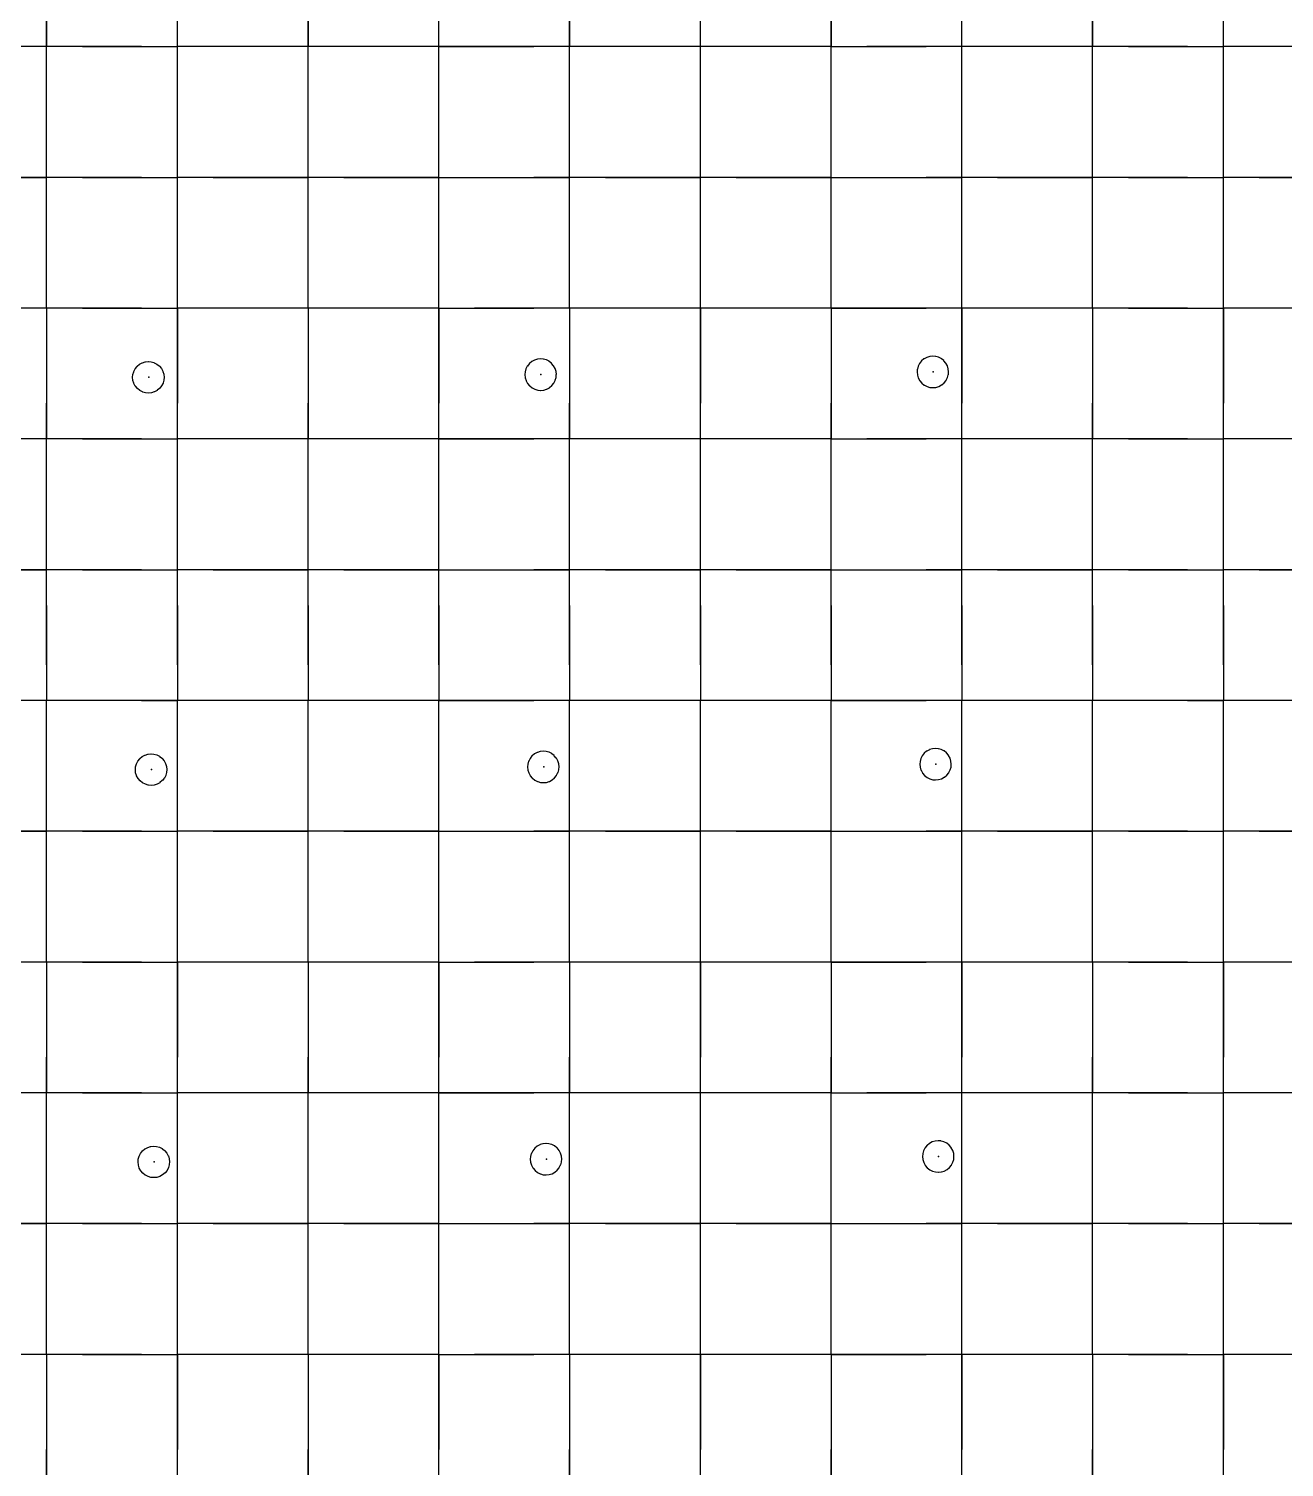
# Model space of a CAD drawing. Header units: metres. Extents: x 0 to 438, y -24 to 612.
# Drawn here: x 88.8 to 175.2, y 91.2 to 190.2 of the extents above; entities that cross this region are included whole.
import ezdxf

# ---------------------------------------------------------------- set-up
doc = ezdxf.new("R2010")
doc.units = ezdxf.units.M
doc.layers.add('LAYER_01_CUT', color=7, linetype='Continuous')
doc.layers.add('LAYER_04_GRID', color=7, linetype='Continuous')

msp = doc.modelspace()

# ---------------------------------------------------------------- linework, layer by layer
at = {"layer": 'LAYER_01_CUT'}
for points in [[(101.462, 189), (99, 189), (99, 195.538), (99, 198), (99, 204.538)], [(119.462, 189), (117, 189), (117, 195.538), (117, 198), (117, 204.538)], [(137.462, 189), (135, 189), (135, 195.538), (135, 198), (135, 204.538)], [(155.462, 189), (153, 189), (153, 195.538), (153, 198), (153, 204.538)], [(173.462, 189), (171, 189), (171, 195.538), (171, 198), (171, 204.538)], [(90, 195.538), (90, 189), (90, 191.462)], [(108, 195.538), (108, 189), (108, 191.462)], [(126, 195.538), (126, 189), (126, 191.462)], [(144, 195.538), (144, 189), (144, 191.462)], [(162, 195.538), (162, 189), (162, 191.462)], [(99, 189), (99, 191.462)], [(117, 189), (117, 191.462)], [(135, 189), (135, 191.462)], [(153, 189), (153, 191.462)], [(171, 189), (171, 191.462)], [(90, 189), (83.462, 189)], [(90, 189), (87.538, 189)], [(92.462, 189), (90, 189)], [(96.538, 189), (90, 189)], [(90, 186.538), (90, 189)], [(90, 182.462), (90, 189)], [(92.462, 189), (99, 189)], [(96.538, 189), (99, 189)], [(105.538, 189), (99, 189)], [(99, 186.538), (99, 189)], [(99, 182.462), (99, 189)], [(108, 189), (101.462, 189)], [(108, 189), (105.538, 189)], [(110.462, 189), (108, 189)], [(114.538, 189), (108, 189)], [(108, 186.538), (108, 189)], [(108, 182.462), (108, 189)], [(117, 189), (110.462, 189)], [(117, 189), (114.538, 189)], [(117, 186.538), (117, 189)], [(117, 182.462), (117, 189)], [(117, 189), (123.538, 189)], [(126, 189), (119.462, 189)], [(126, 189), (123.538, 189)], [(128.462, 189), (126, 189)], [(132.538, 189), (126, 189)], [(126, 186.538), (126, 189)], [(126, 182.462), (126, 189)], [(135, 189), (128.462, 189)], [(135, 189), (132.538, 189)], [(141.538, 189), (135, 189)], [(135, 186.538), (135, 189)], [(135, 182.462), (135, 189)], [(144, 189), (137.462, 189)], [(144, 189), (141.538, 189)], [(144, 186.538), (144, 189)], [(144, 182.462), (144, 189)], [(144, 189), (146.462, 189)], [(144, 189), (150.538, 189)], [(153, 189), (146.462, 189)], [(153, 189), (150.538, 189)], [(159.538, 189), (153, 189)], [(153, 186.538), (153, 189)], [(153, 182.462), (153, 189)], [(162, 189), (155.462, 189)], [(162, 189), (159.538, 189)], [(164.462, 189), (162, 189)], [(168.538, 189), (162, 189)], [(162, 186.538), (162, 189)], [(162, 182.462), (162, 189)], [(164.462, 189), (171, 189)], [(168.538, 189), (171, 189)], [(177.538, 189), (171, 189)], [(171, 186.538), (171, 189)], [(171, 182.462), (171, 189)], [(180, 189), (173.462, 189)], [(83.462, 180), (90, 180), (90, 186.538)], [(92.462, 180), (99, 180), (99, 186.538)], [(101.462, 180), (108, 180), (108, 186.538)], [(110.462, 180), (117, 180), (117, 186.538)], [(119.462, 180), (126, 180), (126, 186.538)], [(128.462, 180), (135, 180), (135, 186.538)], [(137.462, 180), (144, 180), (144, 186.538)], [(146.462, 180), (153, 180), (153, 186.538)], [(155.462, 180), (162, 180), (162, 186.538)], [(164.462, 180), (171, 180), (171, 186.538)], [(173.462, 180), (180, 180), (180, 186.538)], [(90, 180), (90, 182.462)], [(99, 180), (99, 182.462)], [(108, 180), (108, 182.462)], [(117, 180), (117, 182.462)], [(126, 180), (126, 182.462)], [(135, 180), (135, 182.462)], [(144, 180), (144, 182.462)], [(153, 180), (153, 182.462)], [(162, 180), (162, 182.462)], [(171, 180), (171, 182.462)], [(90, 180), (87.538, 180)], [(92.462, 180), (90, 180)], [(96.538, 180), (90, 180)], [(90, 177.538), (90, 180)], [(90, 173.462), (90, 180)], [(96.538, 180), (99, 180)], [(101.462, 180), (99, 180)], [(105.538, 180), (99, 180)], [(99, 177.538), (99, 180)], [(99, 173.462), (99, 180)], [(108, 180), (105.538, 180)], [(110.462, 180), (108, 180)], [(114.538, 180), (108, 180)], [(108, 177.538), (108, 180)], [(108, 173.462), (108, 180)], [(117, 180), (114.538, 180)], [(117, 177.538), (117, 180)], [(117, 173.462), (117, 180)], [(117, 180), (119.462, 180)], [(117, 180), (123.538, 180)], [(126, 180), (123.538, 180)], [(128.462, 180), (126, 180)], [(132.538, 180), (126, 180)], [(126, 177.538), (126, 180)], [(126, 173.462), (126, 180)], [(135, 180), (132.538, 180)], [(137.462, 180), (135, 180)], [(141.538, 180), (135, 180)], [(135, 177.538), (135, 180)], [(135, 173.462), (135, 180)], [(144, 180), (141.538, 180)], [(144, 177.538), (144, 180)], [(144, 173.462), (144, 180)], [(144, 180), (146.462, 180)], [(144, 180), (150.538, 180)], [(153, 180), (150.538, 180)], [(155.462, 180), (153, 180)], [(159.538, 180), (153, 180)], [(153, 177.538), (153, 180)], [(153, 173.462), (153, 180)], [(162, 180), (159.538, 180)], [(164.462, 180), (162, 180)], [(168.538, 180), (162, 180)], [(162, 177.538), (162, 180)], [(162, 173.462), (162, 180)], [(168.538, 180), (171, 180)], [(173.462, 180), (171, 180)], [(177.538, 180), (171, 180)], [(171, 177.538), (171, 180)], [(171, 173.462), (171, 180)], [(92.462, 171), (90, 171), (90, 177.538)], [(101.462, 162), (99, 162), (99, 168.538), (99, 171), (99, 177.538)], [(110.462, 171), (108, 171), (108, 177.538)], [(119.462, 162), (117, 162), (117, 168.538), (117, 171), (117, 177.538)], [(128.462, 171), (126, 171), (126, 177.538)], [(137.462, 162), (135, 162), (135, 168.538), (135, 171), (135, 177.538)], [(146.462, 171), (144, 171), (144, 177.538)], [(155.462, 162), (153, 162), (153, 168.538), (153, 171), (153, 177.538)], [(164.462, 171), (162, 171), (162, 177.538)], [(173.462, 162), (171, 162), (171, 168.538), (171, 171), (171, 177.538)], [(90, 171), (90, 173.462)], [(99, 171), (99, 173.462)], [(108, 171), (108, 173.462)], [(117, 171), (117, 173.462)], [(126, 171), (126, 173.462)], [(135, 171), (135, 173.462)], [(144, 171), (144, 173.462)], [(153, 171), (153, 173.462)], [(162, 171), (162, 173.462)], [(171, 171), (171, 173.462)], [(90, 171), (83.462, 171)], [(90, 171), (87.538, 171)], [(96.538, 171), (90, 171)], [(90, 171), (90, 168.538)], [(90, 171), (90, 164.462)], [(92.462, 171), (99, 171)], [(96.538, 171), (99, 171)], [(101.462, 171), (99, 171)], [(105.538, 171), (99, 171)], [(99, 171), (99, 164.462)], [(108, 171), (101.462, 171)], [(108, 171), (105.538, 171)], [(114.538, 171), (108, 171)], [(108, 171), (108, 168.538)], [(108, 171), (108, 164.462)], [(117, 171), (110.462, 171)], [(117, 171), (114.538, 171)], [(117, 171), (117, 164.462)], [(117, 171), (119.462, 171)], [(117, 171), (123.538, 171)], [(126, 171), (119.462, 171)], [(126, 171), (123.538, 171)], [(132.538, 171), (126, 171)], [(126, 171), (126, 168.538)], [(126, 171), (126, 164.462)], [(135, 171), (128.462, 171)], [(135, 171), (132.538, 171)], [(137.462, 171), (135, 171)], [(141.538, 171), (135, 171)], [(135, 171), (135, 164.462)], [(144, 171), (137.462, 171)], [(144, 171), (141.538, 171)], [(144, 171), (144, 168.538)], [(144, 171), (144, 164.462)], [(144, 171), (150.538, 171)], [(153, 171), (146.462, 171)], [(153, 171), (150.538, 171)], [(155.462, 171), (153, 171)], [(159.538, 171), (153, 171)], [(153, 171), (153, 164.462)], [(162, 171), (155.462, 171)], [(162, 171), (159.538, 171)], [(168.538, 171), (162, 171)], [(162, 171), (162, 168.538)], [(162, 171), (162, 164.462)], [(164.462, 171), (171, 171)], [(168.538, 171), (171, 171)], [(173.462, 171), (171, 171)], [(177.538, 171), (171, 171)], [(171, 171), (171, 164.462)], [(180, 171), (173.462, 171)], [(90, 168.538), (90, 162), (90, 164.462)], [(108, 168.538), (108, 162), (108, 164.462)], [(126, 168.538), (126, 162), (126, 164.462)], [(144, 168.538), (144, 162), (144, 164.462)], [(162, 168.538), (162, 162), (162, 164.462)], [(96.003, 165.824), (96, 165.832), (95.94, 166.028), (95.939, 166.036), (95.919, 166.235), (95.919, 166.243), (95.935, 166.43), (95.937, 166.438), (95.99, 166.629), (95.994, 166.637), (96.087, 166.822), (96.092, 166.829), (96.223, 166.995), (96.229, 167.001), (96.391, 167.137), (96.399, 167.141), (96.583, 167.242), (96.592, 167.244), (96.788, 167.304), (96.796, 167.305), (96.994, 167.326), (97.002, 167.325), (97.189, 167.309), (97.197, 167.307), (97.389, 167.254), (97.396, 167.25), (97.582, 167.158), (97.588, 167.152), (97.755, 167.022), (97.76, 167.015), (97.897, 166.853), (97.901, 166.845), (98.001, 166.661), (98.004, 166.653), (98.064, 166.457), (98.065, 166.448), (98.085, 166.25), (98.085, 166.242), (98.069, 166.055), (98.067, 166.047), (98.014, 165.856), (98.01, 165.848), (97.917, 165.663), (97.912, 165.656), (97.781, 165.49), (97.774, 165.484), (97.613, 165.348), (97.605, 165.343), (97.42, 165.243), (97.412, 165.241), (97.216, 165.18), (97.208, 165.18), (97.009, 165.159), (97.002, 165.16), (96.815, 165.175), (96.807, 165.178), (96.615, 165.231), (96.607, 165.234), (96.422, 165.327), (96.415, 165.333), (96.249, 165.463), (96.244, 165.47), (96.107, 165.632), (96.103, 165.639), (96.003, 165.824)], [(122.936, 166.624), (122.934, 166.616), (122.919, 166.429), (122.918, 166.421), (122.938, 166.223), (122.939, 166.215), (122.999, 166.019), (123.002, 166.01), (123.102, 165.826), (123.106, 165.818), (123.243, 165.656), (123.249, 165.65), (123.415, 165.519), (123.422, 165.514), (123.607, 165.421), (123.615, 165.417), (123.806, 165.364), (123.814, 165.362), (124.001, 165.346), (124.009, 165.346), (124.207, 165.366), (124.216, 165.367), (124.412, 165.427), (124.42, 165.43), (124.604, 165.53), (124.612, 165.534), (124.774, 165.671), (124.781, 165.676), (124.911, 165.842), (124.917, 165.849), (125.009, 166.034), (125.013, 166.042), (125.066, 166.234), (125.068, 166.242), (125.084, 166.429), (125.085, 166.436), (125.064, 166.635), (125.063, 166.643), (125.003, 166.839), (125.001, 166.847), (124.9, 167.032), (124.896, 167.04), (124.76, 167.201), (124.754, 167.208), (124.588, 167.339), (124.581, 167.344), (124.396, 167.437), (124.388, 167.441), (124.196, 167.494), (124.189, 167.496), (124.001, 167.512), (123.994, 167.512), (123.795, 167.492), (123.787, 167.491), (123.591, 167.431), (123.583, 167.428), (123.398, 167.328), (123.391, 167.324), (123.229, 167.187), (123.222, 167.182), (123.091, 167.015), (123.086, 167.008), (122.993, 166.823), (122.989, 166.816), (122.936, 166.624)], [(151.58, 167.531), (151.395, 167.623), (151.387, 167.627), (151.196, 167.68), (151.188, 167.682), (151.001, 167.698), (150.993, 167.699), (150.795, 167.678), (150.786, 167.677), (150.59, 167.617), (150.582, 167.615), (150.398, 167.514), (150.39, 167.51), (150.228, 167.374), (150.221, 167.368), (150.091, 167.202), (150.085, 167.195), (149.993, 167.01), (149.989, 167.002), (149.936, 166.811), (149.933, 166.803), (149.918, 166.616), (149.917, 166.608), (149.938, 166.409), (149.939, 166.401), (149.999, 166.205), (150.001, 166.197), (150.102, 166.012), (150.106, 166.005), (150.242, 165.843), (150.248, 165.836), (150.414, 165.705), (150.421, 165.7), (150.606, 165.607), (150.614, 165.603), (150.805, 165.55), (150.813, 165.548), (151, 165.533), (151.008, 165.532), (151.207, 165.553), (151.215, 165.553), (151.411, 165.614), (151.419, 165.616), (151.604, 165.716), (151.611, 165.721), (151.773, 165.857), (151.78, 165.863), (151.91, 166.029), (151.916, 166.036), (152.009, 166.221), (152.013, 166.229), (152.066, 166.42), (152.068, 166.428), (152.083, 166.615), (152.084, 166.623), (152.063, 166.821), (152.063, 166.83), (152.002, 167.026), (152, 167.034), (151.9, 167.218), (151.895, 167.226), (151.759, 167.388), (151.753, 167.395), (151.587, 167.525), (151.58, 167.531)], [(99, 162), (99, 164.462)], [(117, 162), (117, 164.462)], [(135, 162), (135, 164.462)], [(153, 162), (153, 164.462)], [(171, 162), (171, 164.462)], [(90, 162), (83.462, 162)], [(90, 162), (87.538, 162)], [(92.462, 162), (90, 162)], [(96.538, 162), (90, 162)], [(90, 159.538), (90, 162)], [(90, 155.462), (90, 162)], [(92.462, 162), (99, 162)], [(96.538, 162), (99, 162)], [(105.538, 162), (99, 162)], [(99, 159.538), (99, 162)], [(99, 155.462), (99, 162)], [(108, 162), (101.462, 162)], [(108, 162), (105.538, 162)], [(110.462, 162), (108, 162)], [(114.538, 162), (108, 162)], [(108, 159.538), (108, 162)], [(108, 155.462), (108, 162)], [(117, 162), (110.462, 162)], [(117, 162), (114.538, 162)], [(117, 159.538), (117, 162)], [(117, 155.462), (117, 162)], [(117, 162), (123.538, 162)], [(126, 162), (119.462, 162)], [(126, 162), (123.538, 162)], [(128.462, 162), (126, 162)], [(132.538, 162), (126, 162)], [(126, 159.538), (126, 162)], [(126, 155.462), (126, 162)], [(135, 162), (128.462, 162)], [(135, 162), (132.538, 162)], [(141.538, 162), (135, 162)], [(135, 159.538), (135, 162)], [(135, 155.462), (135, 162)], [(144, 162), (137.462, 162)], [(144, 162), (141.538, 162)], [(144, 159.538), (144, 162)], [(144, 155.462), (144, 162)], [(144, 162), (146.462, 162)], [(144, 162), (150.538, 162)], [(153, 162), (146.462, 162)], [(153, 162), (150.538, 162)], [(159.538, 162), (153, 162)], [(153, 159.538), (153, 162)], [(153, 155.462), (153, 162)], [(162, 162), (155.462, 162)], [(162, 162), (159.538, 162)], [(164.462, 162), (162, 162)], [(168.538, 162), (162, 162)], [(162, 159.538), (162, 162)], [(162, 155.462), (162, 162)], [(164.462, 162), (171, 162)], [(168.538, 162), (171, 162)], [(177.538, 162), (171, 162)], [(171, 159.538), (171, 162)], [(171, 155.462), (171, 162)], [(180, 162), (173.462, 162)], [(83.462, 153), (90, 153), (90, 159.538)], [(92.462, 153), (99, 153), (99, 159.538)], [(101.462, 153), (108, 153), (108, 159.538)], [(110.462, 153), (117, 153), (117, 159.538)], [(119.462, 153), (126, 153), (126, 159.538)], [(128.462, 153), (135, 153), (135, 159.538)], [(137.462, 153), (144, 153), (144, 159.538)], [(146.462, 153), (153, 153), (153, 159.538)], [(155.462, 153), (162, 153), (162, 159.538)], [(164.462, 153), (171, 153), (171, 159.538)], [(173.462, 153), (180, 153), (180, 159.538)], [(90, 153), (90, 155.462)], [(99, 153), (99, 155.462)], [(108, 153), (108, 155.462)], [(117, 153), (117, 155.462)], [(126, 153), (126, 155.462)], [(135, 153), (135, 155.462)], [(144, 153), (144, 155.462)], [(153, 153), (153, 155.462)], [(162, 153), (162, 155.462)], [(171, 153), (171, 155.462)], [(90, 153), (87.538, 153)], [(92.462, 153), (90, 153)], [(96.538, 153), (90, 153)], [(90, 150.538), (90, 153)], [(90, 146.462), (90, 153)], [(96.538, 153), (99, 153)], [(101.462, 153), (99, 153)], [(105.538, 153), (99, 153)], [(99, 150.538), (99, 153)], [(99, 146.462), (99, 153)], [(108, 153), (105.538, 153)], [(110.462, 153), (108, 153)], [(114.538, 153), (108, 153)], [(108, 150.538), (108, 153)], [(108, 146.462), (108, 153)], [(117, 153), (114.538, 153)], [(117, 150.538), (117, 153)], [(117, 146.462), (117, 153)], [(117, 153), (119.462, 153)], [(117, 153), (123.538, 153)], [(126, 153), (123.538, 153)], [(128.462, 153), (126, 153)], [(132.538, 153), (126, 153)], [(126, 150.538), (126, 153)], [(126, 146.462), (126, 153)], [(135, 153), (132.538, 153)], [(137.462, 153), (135, 153)], [(141.538, 153), (135, 153)], [(135, 150.538), (135, 153)], [(135, 146.462), (135, 153)], [(144, 153), (141.538, 153)], [(144, 150.538), (144, 153)], [(144, 146.462), (144, 153)], [(144, 153), (146.462, 153)], [(144, 153), (150.538, 153)], [(153, 153), (150.538, 153)], [(155.462, 153), (153, 153)], [(159.538, 153), (153, 153)], [(153, 150.538), (153, 153)], [(153, 146.462), (153, 153)], [(162, 153), (159.538, 153)], [(164.462, 153), (162, 153)], [(168.538, 153), (162, 153)], [(162, 150.538), (162, 153)], [(162, 146.462), (162, 153)], [(168.538, 153), (171, 153)], [(173.462, 153), (171, 153)], [(177.538, 153), (171, 153)], [(171, 150.538), (171, 153)], [(171, 146.462), (171, 153)], [(90, 150.538), (90, 144)], [(99, 150.538), (99, 144)], [(108, 150.538), (108, 144)], [(117, 150.538), (117, 144)], [(126, 150.538), (126, 144)], [(135, 150.538), (135, 144)], [(144, 150.538), (144, 144)], [(153, 150.538), (153, 144)], [(162, 150.538), (162, 144)], [(171, 150.538), (171, 144)], [(90, 146.462), (90, 144)], [(99, 146.462), (99, 144)], [(108, 146.462), (108, 144)], [(117, 146.462), (117, 144)], [(126, 146.462), (126, 144)], [(135, 146.462), (135, 144)], [(144, 146.462), (144, 144)], [(153, 146.462), (153, 144)], [(162, 146.462), (162, 144)], [(171, 146.462), (171, 144)], [(180, 144), (173.462, 144), (171, 144), (164.462, 144), (162, 144), (155.462, 144), (153, 144), (146.462, 144), (144, 144), (137.462, 144), (135, 144), (128.462, 144), (126, 144), (119.462, 144), (117, 144), (110.462, 144), (108, 144), (101.462, 144), (99, 144), (92.462, 144), (90, 144), (83.462, 144)], [(90, 144), (87.538, 144)], [(96.538, 144), (90, 144)], [(90, 141.538), (90, 144)], [(90, 137.462), (90, 144)], [(96.538, 144), (99, 144)], [(105.538, 144), (99, 144)], [(99, 141.538), (99, 144)], [(99, 137.462), (99, 144)], [(108, 144), (105.538, 144)], [(114.538, 144), (108, 144)], [(108, 141.538), (108, 144)], [(108, 137.462), (108, 144)], [(117, 144), (114.538, 144)], [(117, 141.538), (117, 144)], [(117, 137.462), (117, 144)], [(117, 144), (123.538, 144)], [(126, 144), (123.538, 144)], [(132.538, 144), (126, 144)], [(126, 141.538), (126, 144)], [(126, 137.462), (126, 144)], [(135, 144), (132.538, 144)], [(141.538, 144), (135, 144)], [(135, 141.538), (135, 144)], [(135, 137.462), (135, 144)], [(144, 144), (141.538, 144)], [(144, 141.538), (144, 144)], [(144, 137.462), (144, 144)], [(144, 144), (150.538, 144)], [(153, 144), (150.538, 144)], [(159.538, 144), (153, 144)], [(153, 141.538), (153, 144)], [(153, 137.462), (153, 144)], [(162, 144), (159.538, 144)], [(168.538, 144), (162, 144)], [(162, 141.538), (162, 144)], [(162, 137.462), (162, 144)], [(168.538, 144), (171, 144)], [(177.538, 144), (171, 144)], [(171, 141.538), (171, 144)], [(171, 137.462), (171, 144)], [(83.462, 135), (90, 135), (90, 141.538)], [(92.462, 135), (99, 135), (99, 141.538)], [(101.462, 135), (108, 135), (108, 141.538)], [(110.462, 135), (117, 135), (117, 141.538)], [(119.462, 135), (126, 135), (126, 141.538)], [(128.462, 135), (135, 135), (135, 141.538)], [(137.462, 135), (144, 135), (144, 141.538)], [(146.462, 135), (153, 135), (153, 141.538)], [(150.408, 140.369), (150.277, 140.202), (150.272, 140.196), (150.179, 140.01), (150.175, 140.003), (150.122, 139.811), (150.12, 139.803), (150.104, 139.616), (150.104, 139.608), (150.124, 139.41), (150.125, 139.402), (150.185, 139.206), (150.188, 139.197), (150.288, 139.013), (150.292, 139.005), (150.429, 138.843), (150.434, 138.837), (150.601, 138.706), (150.607, 138.701), (150.793, 138.608), (150.8, 138.604), (150.992, 138.551), (151, 138.549), (151.187, 138.533), (151.195, 138.533), (151.393, 138.553), (151.401, 138.554), (151.597, 138.614), (151.606, 138.617), (151.79, 138.717), (151.798, 138.721), (151.96, 138.858), (151.966, 138.863), (152.097, 139.03), (152.102, 139.036), (152.195, 139.221), (152.199, 139.229), (152.252, 139.421), (152.254, 139.429), (152.27, 139.616), (152.27, 139.623), (152.25, 139.822), (152.249, 139.83), (152.189, 140.026), (152.186, 140.034), (152.086, 140.219), (152.082, 140.227), (151.945, 140.388), (151.94, 140.395), (151.774, 140.526), (151.767, 140.531), (151.582, 140.624), (151.574, 140.628), (151.382, 140.681), (151.374, 140.683), (151.187, 140.699), (151.18, 140.699), (150.981, 140.679), (150.973, 140.678), (150.777, 140.618), (150.769, 140.615), (150.584, 140.515), (150.576, 140.511), (150.415, 140.374), (150.408, 140.369)], [(155.462, 135), (162, 135), (162, 141.538)], [(164.462, 135), (171, 135), (171, 141.538)], [(173.462, 135), (180, 135), (180, 141.538)], [(96.125, 139.037), (96.105, 139.236), (96.106, 139.243), (96.121, 139.43), (96.123, 139.438), (96.176, 139.63), (96.18, 139.638), (96.273, 139.823), (96.279, 139.83), (96.409, 139.996), (96.416, 140.001), (96.578, 140.138), (96.585, 140.142), (96.77, 140.242), (96.778, 140.245), (96.974, 140.305), (96.982, 140.306), (97.181, 140.326), (97.189, 140.326), (97.376, 140.31), (97.384, 140.308), (97.575, 140.255), (97.583, 140.251), (97.768, 140.158), (97.775, 140.153), (97.941, 140.022), (97.947, 140.016), (98.083, 139.854), (98.087, 139.846), (98.188, 139.662), (98.19, 139.653), (98.25, 139.457), (98.251, 139.449), (98.272, 139.251), (98.271, 139.243), (98.255, 139.056), (98.253, 139.048), (98.2, 138.856), (98.196, 138.849), (98.104, 138.664), (98.098, 138.657), (97.968, 138.49), (97.961, 138.485), (97.799, 138.348), (97.791, 138.344), (97.607, 138.244), (97.599, 138.241), (97.403, 138.181), (97.394, 138.18), (97.196, 138.16), (97.188, 138.16), (97.001, 138.176), (96.993, 138.178), (96.802, 138.231), (96.794, 138.235), (96.609, 138.328), (96.602, 138.333), (96.436, 138.464), (96.43, 138.471), (96.294, 138.632), (96.289, 138.64), (96.189, 138.825), (96.187, 138.833), (96.126, 139.029), (96.125, 139.037)], [(125.251, 139.636), (125.25, 139.644), (125.189, 139.84), (125.187, 139.848), (125.087, 140.032), (125.082, 140.04), (124.946, 140.202), (124.94, 140.209), (124.774, 140.339), (124.767, 140.345), (124.582, 140.438), (124.574, 140.441), (124.383, 140.494), (124.375, 140.497), (124.188, 140.512), (124.18, 140.513), (123.982, 140.492), (123.973, 140.491), (123.777, 140.431), (123.769, 140.429), (123.585, 140.329), (123.577, 140.324), (123.415, 140.188), (123.408, 140.182), (123.278, 140.016), (123.272, 140.009), (123.18, 139.824), (123.176, 139.816), (123.123, 139.625), (123.121, 139.617), (123.105, 139.43), (123.104, 139.422), (123.125, 139.223), (123.126, 139.215), (123.186, 139.019), (123.188, 139.011), (123.289, 138.827), (123.293, 138.819), (123.429, 138.657), (123.435, 138.65), (123.601, 138.52), (123.608, 138.514), (123.793, 138.421), (123.801, 138.418), (123.992, 138.365), (124, 138.362), (124.187, 138.347), (124.195, 138.346), (124.394, 138.367), (124.402, 138.368), (124.598, 138.428), (124.606, 138.43), (124.791, 138.531), (124.798, 138.535), (124.96, 138.671), (124.967, 138.677), (125.098, 138.843), (125.103, 138.85), (125.196, 139.035), (125.2, 139.043), (125.253, 139.234), (125.255, 139.242), (125.27, 139.429), (125.271, 139.437), (125.251, 139.636)], [(90, 135), (90, 137.462)], [(99, 135), (99, 137.462)], [(108, 135), (108, 137.462)], [(117, 135), (117, 137.462)], [(126, 135), (126, 137.462)], [(135, 135), (135, 137.462)], [(144, 135), (144, 137.462)], [(153, 135), (153, 137.462)], [(162, 135), (162, 137.462)], [(171, 135), (171, 137.462)], [(90, 135), (87.538, 135)], [(92.462, 135), (90, 135)], [(96.538, 135), (90, 135)], [(90, 132.538), (90, 135)], [(90, 128.462), (90, 135)], [(96.538, 135), (99, 135)], [(101.462, 135), (99, 135)], [(105.538, 135), (99, 135)], [(99, 132.538), (99, 135)], [(99, 128.462), (99, 135)], [(108, 135), (105.538, 135)], [(110.462, 135), (108, 135)], [(114.538, 135), (108, 135)], [(108, 132.538), (108, 135)], [(108, 128.462), (108, 135)], [(117, 135), (114.538, 135)], [(117, 132.538), (117, 135)], [(117, 128.462), (117, 135)], [(117, 135), (119.462, 135)], [(117, 135), (123.538, 135)], [(126, 135), (123.538, 135)], [(128.462, 135), (126, 135)], [(132.538, 135), (126, 135)], [(126, 132.538), (126, 135)], [(126, 128.462), (126, 135)], [(135, 135), (132.538, 135)], [(137.462, 135), (135, 135)], [(141.538, 135), (135, 135)], [(135, 132.538), (135, 135)], [(135, 128.462), (135, 135)], [(144, 135), (141.538, 135)], [(144, 132.538), (144, 135)], [(144, 128.462), (144, 135)], [(144, 135), (146.462, 135)], [(144, 135), (150.538, 135)], [(153, 135), (150.538, 135)], [(155.462, 135), (153, 135)], [(159.538, 135), (153, 135)], [(153, 132.538), (153, 135)], [(153, 128.462), (153, 135)], [(162, 135), (159.538, 135)], [(164.462, 135), (162, 135)], [(168.538, 135), (162, 135)], [(162, 132.538), (162, 135)], [(162, 128.462), (162, 135)], [(168.538, 135), (171, 135)], [(173.462, 135), (171, 135)], [(177.538, 135), (171, 135)], [(171, 132.538), (171, 135)], [(171, 128.462), (171, 135)], [(92.462, 126), (90, 126), (90, 132.538)], [(101.462, 117), (99, 117), (99, 123.538), (99, 126), (99, 132.538)], [(110.462, 126), (108, 126), (108, 132.538)], [(119.462, 117), (117, 117), (117, 123.538), (117, 126), (117, 132.538)], [(128.462, 126), (126, 126), (126, 132.538)], [(137.462, 117), (135, 117), (135, 123.538), (135, 126), (135, 132.538)], [(146.462, 126), (144, 126), (144, 132.538)], [(155.462, 117), (153, 117), (153, 123.538), (153, 126), (153, 132.538)], [(164.462, 126), (162, 126), (162, 132.538)], [(173.462, 117), (171, 117), (171, 123.538), (171, 126), (171, 132.538)], [(90, 126), (90, 128.462)], [(99, 126), (99, 128.462)], [(108, 126), (108, 128.462)], [(117, 126), (117, 128.462)], [(126, 126), (126, 128.462)], [(135, 126), (135, 128.462)], [(144, 126), (144, 128.462)], [(153, 126), (153, 128.462)], [(162, 126), (162, 128.462)], [(171, 126), (171, 128.462)], [(90, 126), (83.462, 126)], [(90, 126), (87.538, 126)], [(96.538, 126), (90, 126)], [(90, 126), (90, 123.538)], [(90, 126), (90, 119.462)], [(92.462, 126), (99, 126)], [(96.538, 126), (99, 126)], [(101.462, 126), (99, 126)], [(105.538, 126), (99, 126)], [(99, 126), (99, 119.462)], [(108, 126), (101.462, 126)], [(108, 126), (105.538, 126)], [(114.538, 126), (108, 126)], [(108, 126), (108, 123.538)], [(108, 126), (108, 119.462)], [(117, 126), (110.462, 126)], [(117, 126), (114.538, 126)], [(117, 126), (117, 119.462)], [(117, 126), (119.462, 126)], [(117, 126), (123.538, 126)], [(126, 126), (119.462, 126)], [(126, 126), (123.538, 126)], [(132.538, 126), (126, 126)], [(126, 126), (126, 123.538)], [(126, 126), (126, 119.462)], [(135, 126), (128.462, 126)], [(135, 126), (132.538, 126)], [(137.462, 126), (135, 126)], [(141.538, 126), (135, 126)], [(135, 126), (135, 119.462)], [(144, 126), (137.462, 126)], [(144, 126), (141.538, 126)], [(144, 126), (144, 123.538)], [(144, 126), (144, 119.462)], [(144, 126), (150.538, 126)], [(153, 126), (146.462, 126)], [(153, 126), (150.538, 126)], [(155.462, 126), (153, 126)], [(159.538, 126), (153, 126)], [(153, 126), (153, 119.462)], [(162, 126), (155.462, 126)], [(162, 126), (159.538, 126)], [(168.538, 126), (162, 126)], [(162, 126), (162, 123.538)], [(162, 126), (162, 119.462)], [(164.462, 126), (171, 126)], [(168.538, 126), (171, 126)], [(173.462, 126), (171, 126)], [(177.538, 126), (171, 126)], [(171, 126), (171, 119.462)], [(180, 126), (173.462, 126)], [(90, 123.538), (90, 117), (90, 119.462)], [(108, 123.538), (108, 117), (108, 119.462)], [(126, 123.538), (126, 117), (126, 119.462)], [(144, 123.538), (144, 117), (144, 119.462)], [(162, 123.538), (162, 117), (162, 119.462)], [(99, 117), (99, 119.462)], [(117, 117), (117, 119.462)], [(135, 117), (135, 119.462)], [(153, 117), (153, 119.462)], [(171, 117), (171, 119.462)], [(90, 117), (83.462, 117)], [(90, 117), (87.538, 117)], [(92.462, 117), (90, 117)], [(96.538, 117), (90, 117)], [(90, 114.538), (90, 117)], [(90, 110.462), (90, 117)], [(92.462, 117), (99, 117)], [(96.538, 117), (99, 117)], [(105.538, 117), (99, 117)], [(99, 114.538), (99, 117)], [(99, 110.462), (99, 117)], [(108, 117), (101.462, 117)], [(108, 117), (105.538, 117)], [(110.462, 117), (108, 117)], [(114.538, 117), (108, 117)], [(108, 114.538), (108, 117)], [(108, 110.462), (108, 117)], [(117, 117), (110.462, 117)], [(117, 117), (114.538, 117)], [(117, 114.538), (117, 117)], [(117, 110.462), (117, 117)], [(117, 117), (123.538, 117)], [(126, 117), (119.462, 117)], [(126, 117), (123.538, 117)], [(128.462, 117), (126, 117)], [(132.538, 117), (126, 117)], [(126, 114.538), (126, 117)], [(126, 110.462), (126, 117)], [(135, 117), (128.462, 117)], [(135, 117), (132.538, 117)], [(141.538, 117), (135, 117)], [(135, 114.538), (135, 117)], [(135, 110.462), (135, 117)], [(144, 117), (137.462, 117)], [(144, 117), (141.538, 117)], [(144, 114.538), (144, 117)], [(144, 110.462), (144, 117)], [(144, 117), (146.462, 117)], [(144, 117), (150.538, 117)], [(153, 117), (146.462, 117)], [(153, 117), (150.538, 117)], [(159.538, 117), (153, 117)], [(153, 114.538), (153, 117)], [(153, 110.462), (153, 117)], [(162, 117), (155.462, 117)], [(162, 117), (159.538, 117)], [(164.462, 117), (162, 117)], [(168.538, 117), (162, 117)], [(162, 114.538), (162, 117)], [(162, 110.462), (162, 117)], [(164.462, 117), (171, 117)], [(168.538, 117), (171, 117)], [(177.538, 117), (171, 117)], [(171, 114.538), (171, 117)], [(171, 110.462), (171, 117)], [(180, 117), (173.462, 117)], [(83.462, 108), (90, 108), (90, 114.538)], [(92.462, 108), (99, 108), (99, 114.538)], [(101.462, 108), (108, 108), (108, 114.538)], [(110.462, 108), (117, 108), (117, 114.538)], [(119.462, 108), (126, 108), (126, 114.538)], [(128.462, 108), (135, 108), (135, 114.538)], [(137.462, 108), (144, 108), (144, 114.538)], [(146.462, 108), (153, 108), (153, 114.538)], [(155.462, 108), (162, 108), (162, 114.538)], [(164.462, 108), (171, 108), (171, 114.538)], [(173.462, 108), (180, 108), (180, 114.538)], [(96.622, 111.464), (96.616, 111.471), (96.48, 111.633), (96.476, 111.641), (96.376, 111.825), (96.373, 111.833), (96.313, 112.029), (96.312, 112.038), (96.292, 112.236), (96.292, 112.244), (96.308, 112.431), (96.31, 112.439), (96.363, 112.63), (96.367, 112.638), (96.46, 112.823), (96.465, 112.83), (96.596, 112.996), (96.602, 113.002), (96.764, 113.139), (96.772, 113.143), (96.956, 113.243), (96.965, 113.245), (97.16, 113.306), (97.169, 113.307), (97.367, 113.327), (97.375, 113.326), (97.562, 113.311), (97.57, 113.309), (97.762, 113.256), (97.769, 113.252), (97.954, 113.159), (97.961, 113.154), (98.128, 113.023), (98.133, 113.016), (98.27, 112.854), (98.274, 112.847), (98.374, 112.662), (98.377, 112.654), (98.437, 112.458), (98.438, 112.45), (98.458, 112.251), (98.457, 112.243), (98.442, 112.057), (98.44, 112.049), (98.387, 111.857), (98.383, 111.849), (98.29, 111.664), (98.285, 111.657), (98.154, 111.491), (98.147, 111.485), (97.985, 111.349), (97.978, 111.345), (97.793, 111.244), (97.785, 111.242), (97.589, 111.182), (97.581, 111.181), (97.382, 111.16), (97.375, 111.161), (97.188, 111.177), (97.18, 111.179), (96.988, 111.232), (96.98, 111.236), (96.795, 111.328), (96.788, 111.334), (96.622, 111.464)], [(125.373, 112.849), (125.273, 113.033), (125.269, 113.041), (125.133, 113.203), (125.127, 113.209), (124.961, 113.34), (124.954, 113.346), (124.769, 113.438), (124.761, 113.442), (124.569, 113.495), (124.561, 113.497), (124.374, 113.513), (124.367, 113.513), (124.168, 113.493), (124.16, 113.492), (123.964, 113.432), (123.956, 113.429), (123.771, 113.329), (123.764, 113.325), (123.602, 113.188), (123.595, 113.183), (123.464, 113.017), (123.459, 113.01), (123.366, 112.825), (123.362, 112.817), (123.309, 112.625), (123.307, 112.617), (123.292, 112.43), (123.291, 112.423), (123.311, 112.224), (123.312, 112.216), (123.372, 112.02), (123.375, 112.012), (123.475, 111.827), (123.479, 111.82), (123.616, 111.658), (123.622, 111.651), (123.788, 111.52), (123.795, 111.515), (123.98, 111.422), (123.987, 111.418), (124.179, 111.365), (124.187, 111.363), (124.374, 111.348), (124.382, 111.347), (124.58, 111.367), (124.589, 111.368), (124.784, 111.428), (124.793, 111.431), (124.977, 111.531), (124.985, 111.535), (125.147, 111.672), (125.153, 111.678), (125.284, 111.844), (125.289, 111.851), (125.382, 112.036), (125.386, 112.043), (125.439, 112.235), (125.441, 112.243), (125.457, 112.43), (125.457, 112.438), (125.437, 112.636), (125.436, 112.644), (125.376, 112.841), (125.373, 112.849)], [(151.373, 111.534), (151.381, 111.533), (151.579, 111.554), (151.587, 111.555), (151.783, 111.615), (151.792, 111.617), (151.976, 111.718), (151.984, 111.722), (152.146, 111.858), (152.152, 111.864), (152.283, 112.03), (152.288, 112.037), (152.381, 112.222), (152.385, 112.23), (152.438, 112.421), (152.44, 112.429), (152.456, 112.616), (152.456, 112.624), (152.436, 112.823), (152.435, 112.831), (152.375, 113.027), (152.372, 113.035), (152.272, 113.22), (152.268, 113.227), (152.131, 113.389), (152.126, 113.396), (151.96, 113.527), (151.953, 113.532), (151.767, 113.625), (151.76, 113.629), (151.568, 113.681), (151.56, 113.684), (151.373, 113.699), (151.365, 113.7), (151.167, 113.679), (151.159, 113.679), (150.963, 113.618), (150.955, 113.616), (150.77, 113.516), (150.762, 113.511), (150.601, 113.375), (150.594, 113.369), (150.463, 113.203), (150.458, 113.196), (150.365, 113.011), (150.361, 113.003), (150.308, 112.812), (150.306, 112.804), (150.29, 112.617), (150.29, 112.609), (150.31, 112.411), (150.311, 112.402), (150.371, 112.206), (150.374, 112.198), (150.474, 112.014), (150.478, 112.006), (150.615, 111.844), (150.62, 111.837), (150.787, 111.707), (150.793, 111.701), (150.979, 111.609), (150.986, 111.605), (151.178, 111.552), (151.186, 111.55), (151.373, 111.534)], [(90, 108), (90, 110.462)], [(99, 108), (99, 110.462)], [(108, 108), (108, 110.462)], [(117, 108), (117, 110.462)], [(126, 108), (126, 110.462)], [(135, 108), (135, 110.462)], [(144, 108), (144, 110.462)], [(153, 108), (153, 110.462)], [(162, 108), (162, 110.462)], [(171, 108), (171, 110.462)], [(90, 108), (87.538, 108)], [(92.462, 108), (90, 108)], [(96.538, 108), (90, 108)], [(90, 105.538), (90, 108)], [(90, 101.462), (90, 108)], [(96.538, 108), (99, 108)], [(101.462, 108), (99, 108)], [(105.538, 108), (99, 108)], [(99, 105.538), (99, 108)], [(99, 101.462), (99, 108)], [(108, 108), (105.538, 108)], [(110.462, 108), (108, 108)], [(114.538, 108), (108, 108)], [(108, 105.538), (108, 108)], [(108, 101.462), (108, 108)], [(117, 108), (114.538, 108)], [(117, 105.538), (117, 108)], [(117, 101.462), (117, 108)], [(117, 108), (119.462, 108)], [(117, 108), (123.538, 108)], [(126, 108), (123.538, 108)], [(128.462, 108), (126, 108)], [(132.538, 108), (126, 108)], [(126, 105.538), (126, 108)], [(126, 101.462), (126, 108)], [(135, 108), (132.538, 108)], [(137.462, 108), (135, 108)], [(141.538, 108), (135, 108)], [(135, 105.538), (135, 108)], [(135, 101.462), (135, 108)], [(144, 108), (141.538, 108)], [(144, 105.538), (144, 108)], [(144, 101.462), (144, 108)], [(144, 108), (146.462, 108)], [(144, 108), (150.538, 108)], [(153, 108), (150.538, 108)], [(155.462, 108), (153, 108)], [(159.538, 108), (153, 108)], [(153, 105.538), (153, 108)], [(153, 101.462), (153, 108)], [(162, 108), (159.538, 108)], [(164.462, 108), (162, 108)], [(168.538, 108), (162, 108)], [(162, 105.538), (162, 108)], [(162, 101.462), (162, 108)], [(168.538, 108), (171, 108)], [(173.462, 108), (171, 108)], [(177.538, 108), (171, 108)], [(171, 105.538), (171, 108)], [(171, 101.462), (171, 108)], [(92.462, 99), (90, 99), (90, 105.538)], [(101.462, 90), (99, 90), (99, 96.538), (99, 99), (99, 105.538)], [(110.462, 99), (108, 99), (108, 105.538)], [(119.462, 90), (117, 90), (117, 96.538), (117, 99), (117, 105.538)], [(128.462, 99), (126, 99), (126, 105.538)], [(137.462, 90), (135, 90), (135, 96.538), (135, 99), (135, 105.538)], [(146.462, 99), (144, 99), (144, 105.538)], [(155.462, 90), (153, 90), (153, 96.538), (153, 99), (153, 105.538)], [(164.462, 99), (162, 99), (162, 105.538)], [(173.462, 90), (171, 90), (171, 96.538), (171, 99), (171, 105.538)], [(90, 99), (90, 101.462)], [(99, 99), (99, 101.462)], [(108, 99), (108, 101.462)], [(117, 99), (117, 101.462)], [(126, 99), (126, 101.462)], [(135, 99), (135, 101.462)], [(144, 99), (144, 101.462)], [(153, 99), (153, 101.462)], [(162, 99), (162, 101.462)], [(171, 99), (171, 101.462)], [(90, 99), (83.462, 99)], [(90, 99), (87.538, 99)], [(96.538, 99), (90, 99)], [(90, 99), (90, 96.538)], [(90, 99), (90, 92.462)], [(92.462, 99), (99, 99)], [(96.538, 99), (99, 99)], [(101.462, 99), (99, 99)], [(105.538, 99), (99, 99)], [(99, 99), (99, 92.462)], [(108, 99), (101.462, 99)], [(108, 99), (105.538, 99)], [(114.538, 99), (108, 99)], [(108, 99), (108, 96.538)], [(108, 99), (108, 92.462)], [(117, 99), (110.462, 99)], [(117, 99), (114.538, 99)], [(117, 99), (117, 92.462)], [(117, 99), (119.462, 99)], [(117, 99), (123.538, 99)], [(126, 99), (119.462, 99)], [(126, 99), (123.538, 99)], [(132.538, 99), (126, 99)], [(126, 99), (126, 96.538)], [(126, 99), (126, 92.462)], [(135, 99), (128.462, 99)], [(135, 99), (132.538, 99)], [(137.462, 99), (135, 99)], [(141.538, 99), (135, 99)], [(135, 99), (135, 92.462)], [(144, 99), (137.462, 99)], [(144, 99), (141.538, 99)], [(144, 99), (144, 96.538)], [(144, 99), (144, 92.462)], [(144, 99), (150.538, 99)], [(153, 99), (146.462, 99)], [(153, 99), (150.538, 99)], [(155.462, 99), (153, 99)], [(159.538, 99), (153, 99)], [(153, 99), (153, 92.462)], [(162, 99), (155.462, 99)], [(162, 99), (159.538, 99)], [(168.538, 99), (162, 99)], [(162, 99), (162, 96.538)], [(162, 99), (162, 92.462)], [(164.462, 99), (171, 99)], [(168.538, 99), (171, 99)], [(173.462, 99), (171, 99)], [(177.538, 99), (171, 99)], [(171, 99), (171, 92.462)], [(180, 99), (173.462, 99)], [(90, 96.538), (90, 90), (90, 92.462)], [(108, 96.538), (108, 90), (108, 92.462)], [(126, 96.538), (126, 90), (126, 92.462)], [(144, 96.538), (144, 90), (144, 92.462)], [(162, 96.538), (162, 90), (162, 92.462)], [(99, 90), (99, 92.462)], [(117, 90), (117, 92.462)], [(135, 90), (135, 92.462)], [(153, 90), (153, 92.462)], [(171, 90), (171, 92.462)]]:
    msp.add_lwpolyline(points, dxfattribs=at)
at = {"layer": 'LAYER_04_GRID'}
for p in [(124.028, 166.429), (151.028, 166.616), (97.029, 166.243), (151.214, 139.616), (97.215, 139.243), (124.215, 139.43), (97.402, 112.244), (124.401, 112.43), (151.4, 112.617)]:
    msp.add_point(p, dxfattribs=at)

doc.saveas('drawing.dxf')
